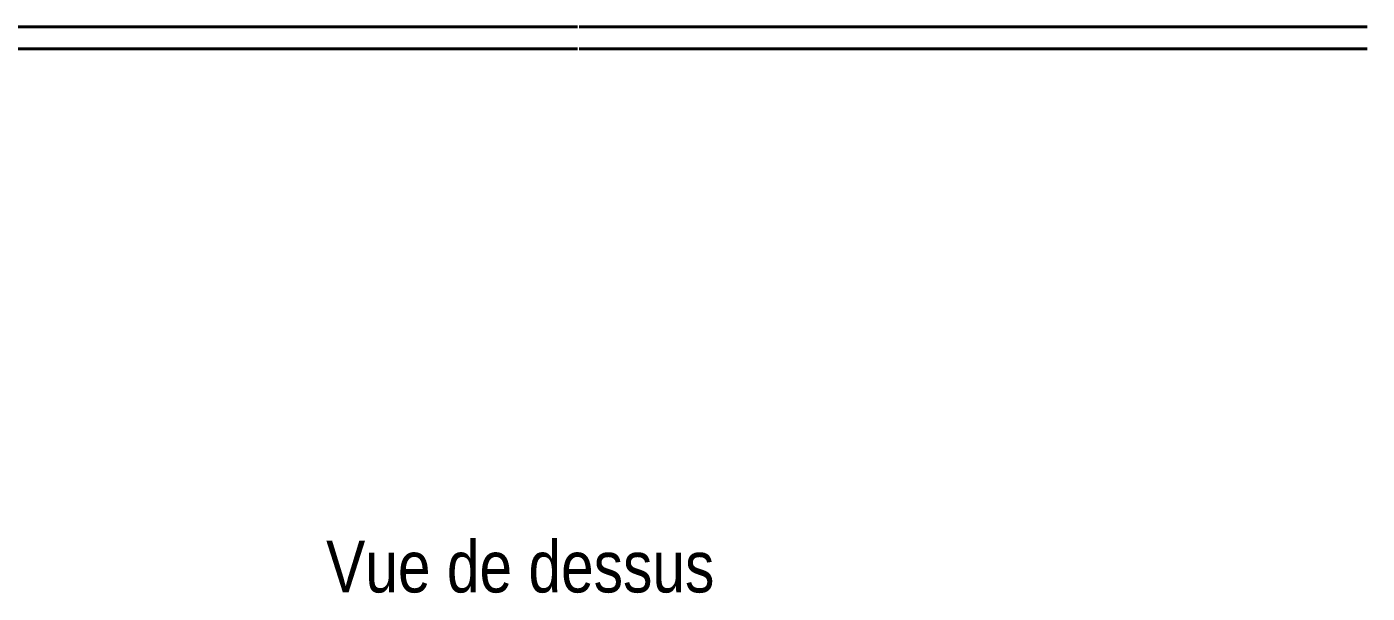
# Model space of a CAD drawing. Header units: millimetres. Extents: x 2 to 410, y 5 to 282.
# Drawn here: x 186.4 to 264.3, y 171.4 to 204.3 of the extents above; entities that cross this region are included whole.
import ezdxf

# ---------------------------------------------------------------- set-up
doc = ezdxf.new("R2010")
doc.units = ezdxf.units.MM
doc.layers.add('Autre type objet', color=1, linetype='Continuous', lineweight=0)
doc.layers.add('Piece', color=2, linetype='Continuous', lineweight=0)
doc.styles.add('COMIC_SANS_MS', font='COMIC.TTF')

# ---------------------------------------------------------------- blocks, each defined once
blk = doc.blocks.new('*A17')
at = {"layer": 'Piece', "color": 2, "linetype": 'Continuous', "lineweight": 40}
for p, q in [((218.399874, 204.297836), (126.243946, 204.297836)), ((264.293805, 204.297836), (218.499874, 204.297836)), ((218.399874, 203.027836), (126.243946, 203.027836)), ((264.293805, 203.027836), (218.499874, 203.027836))]:
    blk.add_line(p, q, dxfattribs=at)
blk = doc.blocks.new('*A109')
at = {"layer": 'Autre type objet', "style": 'COMIC_SANS_MS', "width": 0.85}
blk.add_text('Vue de dessus', height=3, dxfattribs=at).set_placement((203.798809, 171.442864))

msp = doc.modelspace()

# ---------------------------------------------------------------- block references
at = {"lineweight": 0}
for name in ['*A17', '*A109']:
    msp.add_blockref(name, (0, 0), dxfattribs=at)

doc.saveas('drawing.dxf')
